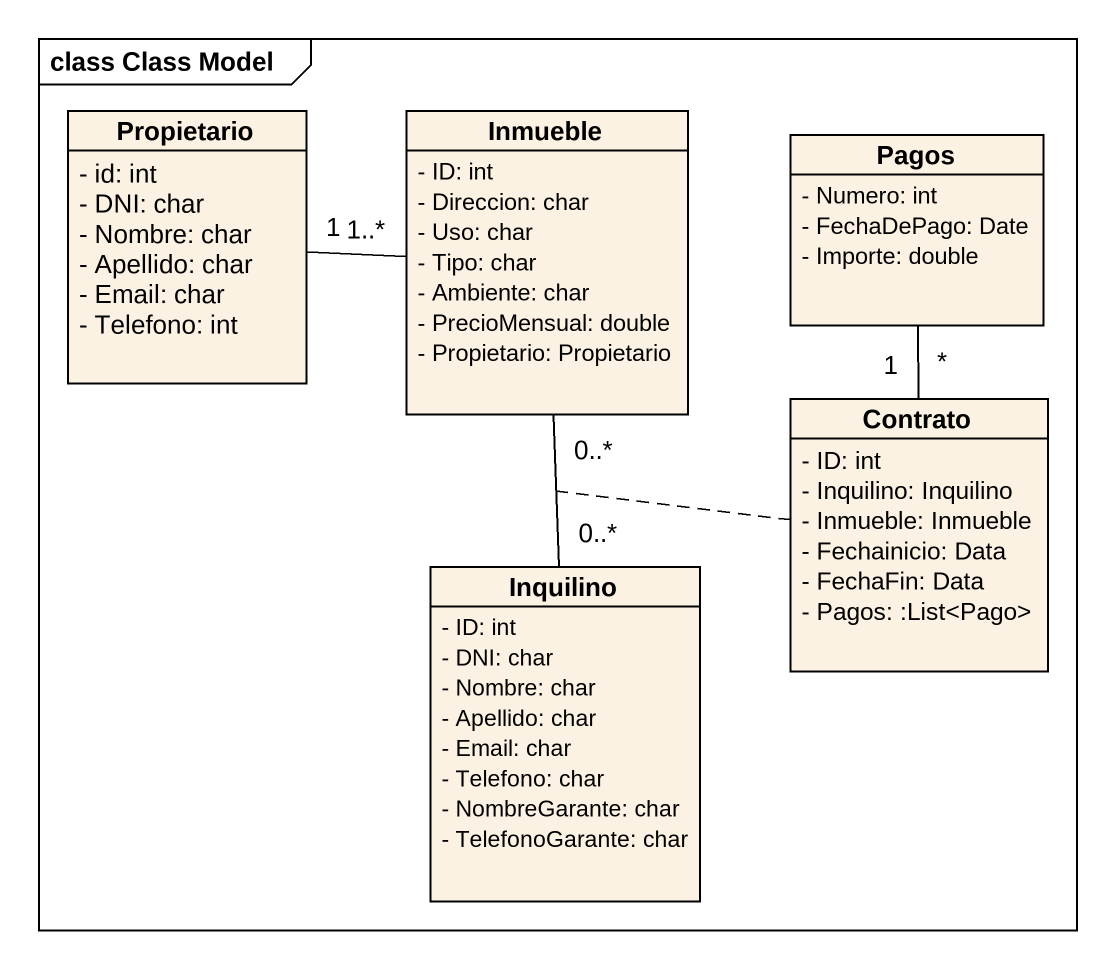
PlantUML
@startuml
mainframe class Class Model
hide circle
hide empty members
skinparam classAttributeIconSize 0
class Propietario {
  - id: int
  - DNI: char
  - Nombre: char
  - Apellido: char
  - Email: char
  - Telefono: int
}
class Inmueble {
  - ID: int
  - Direccion: char
  - Uso: char
  - Tipo: char
  - Ambiente: char
  - PrecioMensual: double
  - Propietario: Propietario
}
class Pagos {
  - Numero: int
  - FechaDePago: Date
  - Importe: double
}
class Contrato {
  - ID: int
  - Inquilino: Inquilino
  - Inmueble: Inmueble
  - Fechainicio: Data
  - FechaFin: Data
  - Pagos: :List<Pago>
}
class Inquilino {
  - ID: int
  - DNI: char
  - Nombre: char
  - Apellido: char
  - Email: char
  - Telefono: char
  - NombreGarante: char
  - TelefonoGarante: char
}
Inmueble "1..*" -left- "1" Propietario
Inmueble "0..*" -- "0..*" Inquilino
(Inmueble, Inquilino) .. Contrato
Pagos "*" -- "1" Contrato
@enduml
